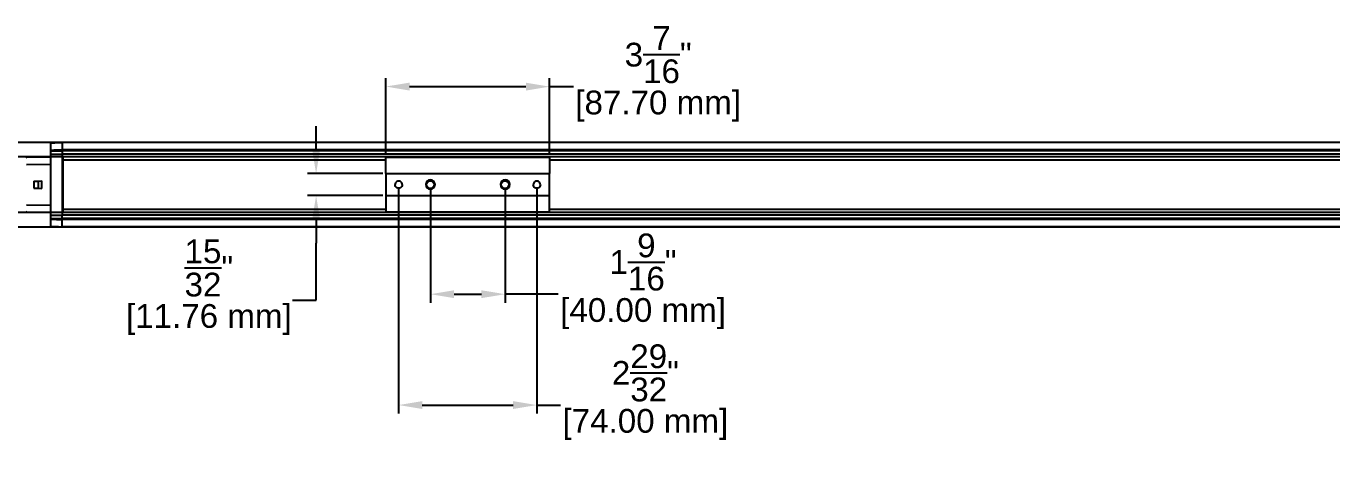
# Model space of a CAD drawing. Header units: inches. Extents: x -8.9 to 62.9, y -1.2 to 30.1.
# Drawn here: x 5.79 to 33.31, y -1.21 to 7.92 of the extents above; entities that cross this region are included whole.
import ezdxf

# ---------------------------------------------------------------- set-up
doc = ezdxf.new("R2010")
doc.units = ezdxf.units.IN
doc.header["$MEASUREMENT"] = 0
doc.layers.get('Defpoints').update_dxf_attribs({"color": 1})
doc.styles.get("Standard").update_dxf_attribs({"font": 'Arial.ttf'})
doc.dimstyles.new('.5 DIM', dxfattribs={"dimscale": 0, "dimtxt": 0.5, "dimasz": 0.5, "dimexe": 0.18, "dimexo": 0.0625, "dimgap": 0.09, "dimtad": 0, "dimtih": 1, "dimtoh": 1, "dimdec": 5, "dimzin": 0, "dimdsep": 46, "dimlunit": 4, "dimtxsty": 'Standard', "dimcen": 0.25, "dimadec": 0, "dimazin": 0, "dimtfac": 1, "dimtdec": 5, "dimtofl": 0, "dimtmove": 0, "dimatfit": 3, "dimfxl": 1, "dimtolj": 1, "dimtzin": 0, "dimarcsym": 0})

# ---------------------------------------------------------------- blocks, each defined once
blk = doc.blocks.new('*D24')
at = {"layer": 'Defpoints', "color": 0, "lineweight": -2, "transparency": 16777216}
for p, q in [((3.323, 5.672), (3.323, 6.172)), ((13.306, 5.172), (3.143, 5.172)), ((13.306, 4), (3.143, 4)), ((3.323, 3.5), (3.323, 3)), ((3.323, 3), (2.823, 3))]:
    blk.add_line(p, q, dxfattribs=at)
at = {"layer": 'Defpoints', "color": 0, "transparency": 16777216}
for p in [(13.368, 5.172), (3.323, 4), (13.368, 4)]:
    blk.add_point(p, dxfattribs=at)
for points in [[(3.24, 5.672), (3.406, 5.672), (3.323, 5.172)], [(3.24, 3.5), (3.406, 3.5), (3.323, 4)]]:
    blk.add_solid(points, dxfattribs=at)
at = {"layer": 'Defpoints', "color": 0, "transparency": 16777216, "char_height": 0.5, "attachment_point": 5}
for s, insert in [('\\A1;1{\\H1x;\\S3/16;}"', (1.034, 3.678)), ('\\A1;[29.77 mm]', (1.034, 2.592))]:
    blk.add_mtext(s, dxfattribs=dict(at, insert=insert))
blk = doc.blocks.new('*D25')
at = {"layer": 'Defpoints', "color": 0, "lineweight": -2, "transparency": 16777216}
for p, q in [((13.368, 5.235), (13.369, 6.832)), ((13.869, 6.652), (16.322, 6.65)), ((16.821, 5.233), (16.822, 6.83)), ((16.822, 6.65), (17.322, 6.65))]:
    blk.add_line(p, q, dxfattribs=at)
at = {"layer": 'Defpoints', "color": 0, "transparency": 16777216}
for p in [(16.822, 6.65), (13.368, 5.172), (16.821, 5.17)]:
    blk.add_point(p, dxfattribs=at)
for points in [[(13.869, 6.735), (13.869, 6.568), (13.369, 6.652)], [(16.322, 6.733), (16.322, 6.567), (16.822, 6.65)]]:
    blk.add_solid(points, dxfattribs=at)
at = {"layer": 'Defpoints', "color": 0, "transparency": 16777216, "char_height": 0.5, "attachment_point": 5}
for s, insert in [('\\A1;3{\\H1x;\\S7/16;}"', (19.11, 7.324)), ('\\A1;[87.70 mm]', (19.11, 6.241))]:
    blk.add_mtext(s, dxfattribs=dict(at, insert=insert))
blk = doc.blocks.new('*D26')
at = {"layer": 'Defpoints', "color": 0, "lineweight": -2, "transparency": 16777216}
for p, q in [((11.899, 5.318), (11.899, 5.818)), ((13.306, 4.818), (11.719, 4.818)), ((13.306, 4.355), (11.719, 4.355)), ((11.899, 3.855), (11.899, 3.355)), ((11.899, 2.153), (11.899, 3.355)), ((11.399, 2.153), (11.899, 2.153))]:
    blk.add_line(p, q, dxfattribs=at)
at = {"layer": 'Defpoints', "color": 0, "transparency": 16777216}
for p in [(13.368, 4.818), (11.899, 4.355), (13.368, 4.355)]:
    blk.add_point(p, dxfattribs=at)
for points in [[(11.816, 5.318), (11.983, 5.318), (11.899, 4.818)], [(11.816, 3.855), (11.983, 3.855), (11.899, 4.355)]]:
    blk.add_solid(points, dxfattribs=at)
at = {"layer": 'Defpoints', "color": 0, "transparency": 16777216, "char_height": 0.5, "attachment_point": 5}
for s, insert in [('\\A1;{\\H1x;\\S15/32;}"', (9.638, 2.832)), ('\\A1;[11.76 mm]', (9.638, 1.745))]:
    blk.add_mtext(s, dxfattribs=dict(at, insert=insert))
blk = doc.blocks.new('*D27')
at = {"layer": 'Defpoints', "color": 0, "lineweight": -2, "transparency": 16777216}
for p, q in [((14.307, 4.524), (14.307, 2.099)), ((15.882, 4.524), (15.882, 2.099)), ((14.807, 2.279), (15.382, 2.279)), ((17.003, 2.279), (15.882, 2.279))]:
    blk.add_line(p, q, dxfattribs=at)
at = {"layer": 'Defpoints', "color": 0, "transparency": 16777216}
for p in [(14.307, 4.586), (15.882, 4.586), (15.882, 2.279)]:
    blk.add_point(p, dxfattribs=at)
for points in [[(14.807, 2.362), (14.807, 2.196), (14.307, 2.279)], [(15.382, 2.362), (15.382, 2.196), (15.882, 2.279)]]:
    blk.add_solid(points, dxfattribs=at)
at = {"layer": 'Defpoints', "color": 0, "transparency": 16777216, "char_height": 0.5, "attachment_point": 5}
for s, insert in [('\\A1;1{\\H1x;\\S9/16;}"', (18.791, 2.957)), ('\\A1;[40.00 mm]', (18.791, 1.871))]:
    blk.add_mtext(s, dxfattribs=dict(at, insert=insert))
blk = doc.blocks.new('*D28')
at = {"layer": 'Defpoints', "color": 0, "lineweight": -2, "transparency": 16777216}
for p, q in [((13.638, 4.524), (13.638, -0.236)), ((16.551, 4.524), (16.551, -0.236)), ((14.138, -0.056), (16.051, -0.056)), ((16.551, -0.056), (17.051, -0.056))]:
    blk.add_line(p, q, dxfattribs=at)
at = {"layer": 'Defpoints', "color": 0, "transparency": 16777216}
for p in [(13.638, 4.586), (16.551, 4.586), (16.551, -0.056)]:
    blk.add_point(p, dxfattribs=at)
for points in [[(14.138, 0.027), (14.138, -0.139), (13.638, -0.056)], [(16.051, 0.027), (16.051, -0.139), (16.551, -0.056)]]:
    blk.add_solid(points, dxfattribs=at)
at = {"layer": 'Defpoints', "color": 0, "transparency": 16777216, "char_height": 0.5, "attachment_point": 5}
for s, insert in [('\\A1;2{\\H1x;\\S29/32;}"', (18.84, 0.622)), ('\\A1;[74.00 mm]', (18.84, -0.464))]:
    blk.add_mtext(s, dxfattribs=dict(at, insert=insert))

msp = doc.modelspace()

# ---------------------------------------------------------------- linework, layer by layer
for p, q in [((6.465625, 5.471938), (5.090643, 5.471938)), ((6.307179, 5.307546), (6.307179, 5.460174)), ((6.307179, 5.303825), (6.307179, 5.307546)), ((6.307179, 5.292915), (6.307179, 5.303825)), ((6.307179, 5.228261), (6.307179, 5.292915)), ((6.314847, 5.468129), (6.314847, 5.468012)), ((6.543399, 5.473971), (6.543399, 5.321267)), ((51.204817, 5.473354), (6.543399, 5.473354)), ((51.204817, 5.473187), (6.543399, 5.473187)), ((6.543399, 5.321267), (6.543399, 5.316977)), ((51.204817, 5.320488), (6.543399, 5.320488)), ((6.543399, 5.316977), (6.543399, 5.300879)), ((51.204817, 5.316229), (6.543399, 5.316229)), ((6.543399, 5.300879), (6.543399, 5.230209)), ((51.204817, 5.300426), (6.543399, 5.300426)), ((6.543399, 5.230209), (6.543399, 3.942574)), ((6.307179, 5.165456), (5.791225, 5.15645)), ((5.791225, 5.012833), (6.307179, 5.018399)), ((6.307179, 3.944523), (6.307179, 5.228261)), ((51.204817, 5.2301), (6.543399, 5.2301)), ((51.204817, 5.172411), (6.543399, 5.172411)), ((6.543399, 5.105526), (13.368222, 5.105526)), ((6.557179, 5.172392), (6.557179, 4.000391)), ((13.368202, 5.168334), (13.368202, 5.172412)), ((13.368202, 5.168334), (13.368202, 5.162569)), ((13.368202, 5.162569), (16.820958, 5.162569)), ((13.368202, 4.817937), (13.368202, 5.162569)), ((16.820958, 5.168334), (16.820958, 5.172412)), ((16.820958, 5.162569), (16.820958, 5.168334)), ((16.820958, 5.162569), (16.820958, 4.817937)), ((16.821108, 5.105526), (40.927108, 5.105526)), ((13.368202, 4.817937), (13.368202, 4.354847)), ((13.368202, 4.817937), (16.820958, 4.817937)), ((16.820958, 4.354847), (16.820958, 4.817937)), ((5.947912, 4.659254), (6.047336, 4.662726)), ((5.947912, 4.659254), (5.947912, 4.51353)), ((5.947912, 4.51353), (6.047336, 4.510058)), ((6.047336, 4.662726), (6.116234, 4.665132)), ((6.047336, 4.510058), (6.047336, 4.662726)), ((6.047336, 4.510058), (6.116234, 4.507652)), ((6.116234, 4.507652), (6.116234, 4.665132)), ((5.791225, 4.159951), (6.307179, 4.154385)), ((13.368202, 4.354847), (16.820958, 4.354847)), ((13.368202, 4.354847), (13.368202, 4.010215)), ((16.820958, 4.010215), (16.820958, 4.354847)), ((5.791225, 4.016334), (6.307179, 4.007328)), ((6.307179, 3.879868), (6.307179, 3.944523)), ((6.307179, 3.868958), (6.307179, 3.879868)), ((6.307179, 3.865238), (6.307179, 3.868958)), ((6.307179, 3.71261), (6.307179, 3.865238)), ((6.543399, 4.067257), (13.368222, 4.067257)), ((51.204817, 4.000372), (6.543399, 4.000372)), ((51.204817, 3.942683), (6.543399, 3.942683)), ((6.543399, 3.871905), (6.543399, 3.942574)), ((51.204817, 3.872358), (6.543399, 3.872358)), ((6.543399, 3.855806), (6.543399, 3.871905)), ((51.204817, 3.856554), (6.543399, 3.856554)), ((6.543399, 3.851516), (6.543399, 3.855806)), ((13.368202, 4.004449), (13.368202, 4.010215)), ((13.368202, 4.010215), (16.820958, 4.010215)), ((13.368202, 4.004449), (13.368202, 4.000372)), ((16.820958, 4.010215), (16.820958, 4.004449)), ((16.820958, 4.004449), (16.820958, 4.000372)), ((16.821108, 4.067257), (40.927108, 4.067257)), ((5.090643, 3.700846), (6.465625, 3.700846)), ((6.314847, 3.704771), (6.314847, 3.704656)), ((51.204817, 3.852296), (6.543399, 3.852296)), ((6.543399, 3.698813), (6.543399, 3.851516)), ((51.204817, 3.699596), (6.543399, 3.699596)), ((6.543399, 3.699429), (51.204817, 3.699429))]:
    msp.add_line(p, q)
at = {"extrusion": (0, 0, -1)}
for centre in [(-14.307179, 4.586392), (-15.881982, 4.586392)]:
    msp.add_circle(centre, 0.098425, dxfattribs=at)
for centre in [(14.307179, 4.586392), (15.881982, 4.586392)]:
    msp.add_circle(centre, 0.07874)
for centre, radius, start, end in [((5.791431, 5.14464), 0.011811, 91, 180), ((13.637887, 4.586397), 0.075551, 359.9963396, 180.0036604), ((16.551273, 4.586397), 0.075551, 359.9963396, 180.0036604), ((5.791431, 4.028143), 0.011811, 180, 269)]:
    msp.add_arc(centre, radius, start, end)
for centre in [(-13.637887, 4.586387), (-16.551273, 4.586387)]:
    msp.add_arc(centre, 0.075551, 179.9963396, 0.0036604, dxfattribs=at)
for points, knots in [([(6.314847, 5.468012), (6.312802, 5.467959), (6.310823, 5.467087), (6.308002, 5.464204), (6.307179, 5.462182), (6.307179, 5.460174)], [0, 0, 0, 0, 0.5, 0.5, 1, 1, 1, 1]), ([(6.314847, 5.315341), (6.312802, 5.315288), (6.310823, 5.314421), (6.308002, 5.311553), (6.307179, 5.309544), (6.307179, 5.307546)], [0, 0, 0, 0, 0.5, 0.5, 1, 1, 1, 1]), ([(6.314847, 5.311294), (6.312801, 5.311243), (6.310822, 5.310411), (6.308002, 5.307663), (6.307179, 5.305736), (6.307179, 5.303825)], [0, 0, 0, 0, 0.5, 0.5, 1, 1, 1, 1]), ([(6.314847, 5.297437), (6.312801, 5.297407), (6.310823, 5.296903), (6.308001, 5.295239), (6.307179, 5.294075), (6.307179, 5.292915)], [0, 0, 0, 0, 0.5, 0.5, 1, 1, 1, 1]), ([(6.314847, 5.468012), (6.349517, 5.468916), (6.384188, 5.46982), (6.460372, 5.471806), (6.501886, 5.472889), (6.543399, 5.473971)], [0, 0, 0, 0, 0.455087463, 0.455087463, 1, 1, 1, 1]), ([(6.314847, 5.311294), (6.336859, 5.311841), (6.358872, 5.312388), (6.435056, 5.314282), (6.489228, 5.31563), (6.543399, 5.316977)], [0, 0, 0, 0, 0.288939259, 0.288939259, 1, 1, 1, 1]), ([(6.314847, 5.297437), (6.336859, 5.297769), (6.358872, 5.2981), (6.435056, 5.299247), (6.489228, 5.300063), (6.543399, 5.300879)], [0, 0, 0, 0, 0.288939476, 0.288939476, 1, 1, 1, 1]), ([(6.314847, 5.229375), (6.312792, 5.229368), (6.310807, 5.229244), (6.307994, 5.228835), (6.307179, 5.228547), (6.307179, 5.228261)], [0, 0, 0, 0, 0.5, 0.5, 1, 1, 1, 1]), ([(6.314847, 3.943408), (6.312792, 3.943416), (6.310807, 3.94354), (6.307994, 3.943949), (6.307179, 3.944236), (6.307179, 3.944523)], [0, 0, 0, 0, 0.5, 0.5, 1, 1, 1, 1]), ([(6.314847, 3.875346), (6.312801, 3.875377), (6.310823, 3.87588), (6.308001, 3.877545), (6.307179, 3.878709), (6.307179, 3.879868)], [0, 0, 0, 0, 0.5, 0.5, 1, 1, 1, 1]), ([(6.314847, 3.86149), (6.312801, 3.861541), (6.310822, 3.862372), (6.308002, 3.865121), (6.307179, 3.867047), (6.307179, 3.868958)], [0, 0, 0, 0, 0.5, 0.5, 1, 1, 1, 1]), ([(6.307179, 3.865238), (6.307179, 3.863239), (6.308002, 3.861231), (6.310823, 3.858363), (6.312802, 3.857496), (6.314847, 3.857443)], [0, 0, 0, 0, 0.5, 0.5, 1, 1, 1, 1]), ([(6.314847, 3.875346), (6.336859, 3.875015), (6.358872, 3.874683), (6.435056, 3.873536), (6.489228, 3.872721), (6.543399, 3.871905)], [0, 0, 0, 0, 0.288939476, 0.288939476, 1, 1, 1, 1]), ([(6.314847, 3.86149), (6.336859, 3.860943), (6.358872, 3.860395), (6.435056, 3.858501), (6.489228, 3.857154), (6.543399, 3.855806)], [0, 0, 0, 0, 0.288939259, 0.288939259, 1, 1, 1, 1]), ([(6.307179, 3.71261), (6.307179, 3.710601), (6.308002, 3.70858), (6.310823, 3.705696), (6.312802, 3.704825), (6.314847, 3.704771)], [0, 0, 0, 0, 0.5, 0.5, 1, 1, 1, 1]), ([(6.314847, 3.704771), (6.349517, 3.703867), (6.384188, 3.702963), (6.460372, 3.700977), (6.501886, 3.699895), (6.543399, 3.698813)], [0, 0, 0, 0, 0.455089072, 0.455089072, 1, 1, 1, 1])]:
    msp.add_open_spline(points, degree=3, knots=knots)
for points, degree in [([(6.314847, 5.315341), (6.391031, 5.317316), (6.467215, 5.319292), (6.543399, 5.321267)], 3), ([(6.314847, 5.229375), (6.391031, 5.229655), (6.467215, 5.229933), (6.543399, 5.230209)], 3), ([(6.543399, 5.473759), (6.314848, 5.467811)], 1), ([(6.314847, 3.943408), (6.391031, 3.943128), (6.467215, 3.94285), (6.543399, 3.942574)], 3), ([(6.314847, 3.857443), (6.391031, 3.855467), (6.467215, 3.853492), (6.543399, 3.851516)], 3), ([(6.314848, 3.704978), (6.543399, 3.69903)], 1)]:
    msp.add_open_spline(points, degree=degree)

# ---------------------------------------------------------------- dimensions: what is measured, and where the dimension line sits
at = {"layer": 'Defpoints'}
for p1, p2, distance, picture, middle in [((13.368202, 5.172411), (16.820958, 5.170373), 1.479425, '*D25', (19.110331, 6.649502)), ((13.637887, 4.586397), (16.551273, 4.586387), -4.642483, '*D28', (18.839757, -0.056098))]:
    dim = msp.add_aligned_dim(p1=p1, p2=p2, distance=distance, dimstyle='.5 DIM', override={"dimscale": 1, "dimpost": '\\X'}, dxfattribs=at)
    dim.commit()
    dim.dimension.update_dxf_attribs({"geometry": picture, "text_midpoint": middle})
dim = msp.add_linear_dim(base=(3.322885, 4.000372), p1=(13.368202, 5.172411), p2=(13.368202, 4.000372), angle=90, dimstyle='.5 DIM', override={"dimscale": 1, "dimpost": '\\X'}, dxfattribs=at)
dim.commit()
dim.dimension.update_dxf_attribs({"geometry": '*D24', "text_midpoint": (1.034386, 3.000372)})
dim = msp.add_linear_dim(base=(11.899258, 4.354847), p1=(13.368202, 4.817937), p2=(13.368202, 4.354847), angle=90, dimstyle='.5 DIM', override={"dimscale": 1, "dimpost": '\\X', "dimtmove": 1}, dxfattribs=at)
dim.commit()
dim.dimension.update_dxf_attribs({"geometry": '*D26', "text_midpoint": (10.934221, 2.153465), "dimtype": 160})
dim = msp.add_linear_dim(base=(15.881982, 2.278953), p1=(14.307179, 4.586392), p2=(15.881982, 4.586392), dimstyle='.5 DIM', override={"dimscale": 1, "dimpost": '\\X', "dimtmove": 1}, dxfattribs=at)
dim.commit()
dim.dimension.update_dxf_attribs({"geometry": '*D27', "text_midpoint": (18.791218, 2.368953), "dimtype": 160})

doc.saveas('drawing.dxf')
